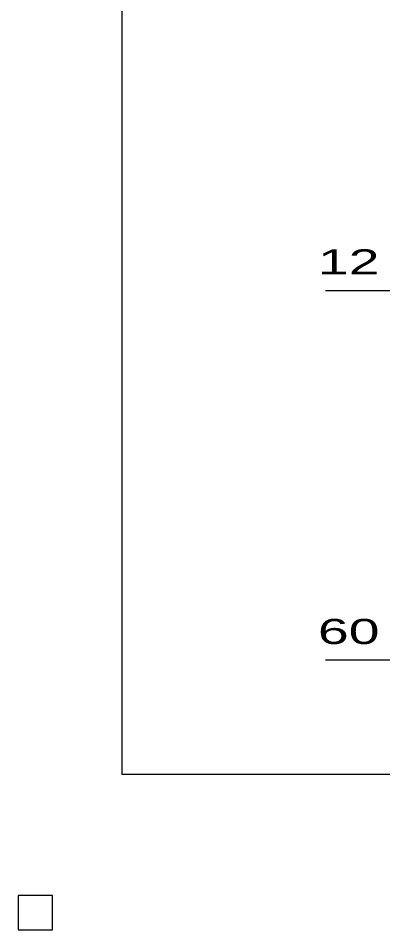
# Model space of a CAD drawing. Units: millimetres, scale not verified. Extents: x -1820 to 1731, y -1282 to 1054.
# Drawn here: x -1820 to -1501, y -1282 to -483 of the extents above; entities that cross this region are included whole.
import ezdxf
from ezdxf.enums import TextEntityAlignment as Align

# ---------------------------------------------------------------- set-up
doc = ezdxf.new("R2010")
doc.units = ezdxf.units.MM
doc.header["$LTSCALE"] = 10
for name, color, linetype, lineweight in [('0_2', 150, 'Continuous', 25), ('16', 3, 'Continuous', 25), ('22', 2, 'Continuous', 25), ('32', 4, 'Continuous', 25)]:
    doc.layers.add(name, color=color, linetype=linetype, lineweight=lineweight)
doc.styles.add('ベクトル', font='')
doc.styles.get('ベクトル').set_extended_font_data('ベクトル')

msp = doc.modelspace()

# ---------------------------------------------------------------- linework, layer by layer
at = {"layer": '0_2'}
for p, q in [((-1729, -1146.5), (-1729, 1053.5)), ((1731, -1146.5), (-1729, -1146.5)), ((-1790, -1252.5), (-1820, -1252.5)), ((-1820, -1252.5), (-1820, -1282.5)), ((-1790, -1252.5), (-1820, -1252.5)), ((-1820, -1252.5), (-1820, -1282.5)), ((-1790, -1252.5), (-1820, -1252.5)), ((-1820, -1252.5), (-1820, -1282.5)), ((-1790, -1252.5), (-1820, -1252.5)), ((-1820, -1252.5), (-1820, -1282.5)), ((-1790, -1252.5), (-1820, -1252.5)), ((-1820, -1252.5), (-1820, -1282.5)), ((-1790, -1282.5), (-1790, -1252.5)), ((-1790, -1282.5), (-1790, -1252.5)), ((-1790, -1282.5), (-1790, -1252.5)), ((-1790, -1282.5), (-1790, -1252.5)), ((-1790, -1282.5), (-1790, -1252.5)), ((-1820, -1282.5), (-1790, -1282.5)), ((-1820, -1282.5), (-1790, -1282.5)), ((-1820, -1282.5), (-1790, -1282.5)), ((-1820, -1282.5), (-1790, -1282.5)), ((-1820, -1282.5), (-1790, -1282.5))]:
    msp.add_line(p, q, dxfattribs=at)
at = {"layer": '16'}
for p, q in [((-1790, -1252.5), (-1820, -1252.5)), ((-1820, -1252.5), (-1820, -1282.5)), ((-1790, -1252.5), (-1820, -1252.5)), ((-1820, -1252.5), (-1820, -1282.5)), ((-1790, -1252.5), (-1820, -1252.5)), ((-1820, -1252.5), (-1820, -1282.5)), ((-1790, -1252.5), (-1820, -1252.5)), ((-1820, -1252.5), (-1820, -1282.5)), ((-1790, -1252.5), (-1820, -1252.5)), ((-1820, -1252.5), (-1820, -1282.5)), ((-1790, -1282.5), (-1790, -1252.5)), ((-1790, -1282.5), (-1790, -1252.5)), ((-1790, -1282.5), (-1790, -1252.5)), ((-1790, -1282.5), (-1790, -1252.5)), ((-1790, -1282.5), (-1790, -1252.5)), ((-1820, -1282.5), (-1790, -1282.5)), ((-1820, -1282.5), (-1790, -1282.5)), ((-1820, -1282.5), (-1790, -1282.5)), ((-1820, -1282.5), (-1790, -1282.5)), ((-1820, -1282.5), (-1790, -1282.5))]:
    msp.add_line(p, q, dxfattribs=at)
at = {"layer": '22', "color": 4}
for p, q in [((-1551, -722), (-1481, -722)), ((-1551, -1046), (-1481, -1046)), ((-1790, -1252.5), (-1820, -1252.5)), ((-1820, -1252.5), (-1820, -1282.5)), ((-1790, -1252.5), (-1820, -1252.5)), ((-1820, -1252.5), (-1820, -1282.5)), ((-1790, -1252.5), (-1820, -1252.5)), ((-1820, -1252.5), (-1820, -1282.5)), ((-1790, -1282.5), (-1790, -1252.5)), ((-1790, -1282.5), (-1790, -1252.5)), ((-1790, -1282.5), (-1790, -1252.5)), ((-1820, -1282.5), (-1790, -1282.5)), ((-1820, -1282.5), (-1790, -1282.5)), ((-1820, -1282.5), (-1790, -1282.5))]:
    msp.add_line(p, q, dxfattribs=at)
at = {"layer": '22'}
for p, q in [((-1790, -1252.5), (-1820, -1252.5)), ((-1820, -1252.5), (-1820, -1282.5)), ((-1790, -1252.5), (-1820, -1252.5)), ((-1820, -1252.5), (-1820, -1282.5)), ((-1790, -1252.5), (-1820, -1252.5)), ((-1820, -1252.5), (-1820, -1282.5)), ((-1790, -1282.5), (-1790, -1252.5)), ((-1790, -1282.5), (-1790, -1252.5)), ((-1790, -1282.5), (-1790, -1252.5)), ((-1820, -1282.5), (-1790, -1282.5)), ((-1820, -1282.5), (-1790, -1282.5)), ((-1820, -1282.5), (-1790, -1282.5))]:
    msp.add_line(p, q, dxfattribs=at)
at = {"layer": '32'}
for p, q in [((-1790, -1252.5), (-1820, -1252.5)), ((-1820, -1252.5), (-1820, -1282.5)), ((-1790, -1252.5), (-1820, -1252.5)), ((-1820, -1252.5), (-1820, -1282.5)), ((-1790, -1252.5), (-1820, -1252.5)), ((-1820, -1252.5), (-1820, -1282.5)), ((-1790, -1252.5), (-1820, -1252.5)), ((-1820, -1252.5), (-1820, -1282.5)), ((-1790, -1252.5), (-1820, -1252.5)), ((-1820, -1252.5), (-1820, -1282.5)), ((-1790, -1282.5), (-1790, -1252.5)), ((-1790, -1282.5), (-1790, -1252.5)), ((-1790, -1282.5), (-1790, -1252.5)), ((-1790, -1282.5), (-1790, -1252.5)), ((-1790, -1282.5), (-1790, -1252.5)), ((-1820, -1282.5), (-1790, -1282.5)), ((-1820, -1282.5), (-1790, -1282.5)), ((-1820, -1282.5), (-1790, -1282.5)), ((-1820, -1282.5), (-1790, -1282.5)), ((-1820, -1282.5), (-1790, -1282.5))]:
    msp.add_line(p, q, dxfattribs=at)

# ---------------------------------------------------------------- texts
at = {"layer": '22', "style": 'ベクトル', "width": 1.65}
for s, p in [(' 12 ', (-1571, -697)), (' 60 ', (-1571, -1021))]:
    msp.add_text(s, height=21.99, dxfattribs=at).set_placement(p, align=Align.MIDDLE_LEFT)

doc.saveas('drawing.dxf')
